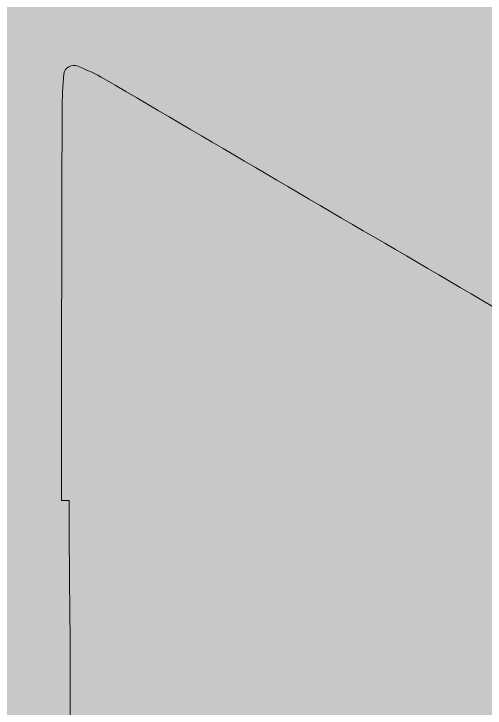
# Model space of a CAD drawing. Header units: centimetres. Extents: x 0.2 to 13.8, y -19.7 to -0.3.
# Drawn here: x 1.1759 to 1.4557, y -11.8874 to -11.4748 of the extents above; entities that cross this region are included whole.
import ezdxf

# ---------------------------------------------------------------- set-up
doc = ezdxf.new("R2010")
doc.units = ezdxf.units.CM
doc.header["$MEASUREMENT"] = 0
doc.layers.add('Layer 1', color=7, linetype='Continuous')

# ---------------------------------------------------------------- blocks, each defined once
blk = doc.blocks.new('block 3')
at = {"layer": 'Layer 1', "true_color": 0xe5c49d}
h = blk.add_hatch(color=31, dxfattribs=at)
h.dxf.hatch_style = 2
h.paths.add_polyline_path([(13.7855, -19.72249), (0.1845, -19.72249), (0.1845, -0.29253), (13.7855, -0.29253)])
blk = doc.blocks.new('block 4')
at = {"layer": 'Layer 1', "lineweight": 0}
for points, knots in [([(12.86103, -0.66961), (12.86103, -0.66961), (1.10897, -0.66961), (1.10897, -0.66961), (0.80703, -0.66961), (0.56164, -0.915), (0.56164, -1.21694), (0.56164, -1.21694), (0.56164, -18.79808), (0.56164, -18.79808), (0.56164, -19.10002), (0.80703, -19.34541), (1.10897, -19.34541), (1.10897, -19.34541), (12.86103, -19.34541), (12.86103, -19.34541), (13.16297, -19.34541), (13.40836, -19.10002), (13.40836, -18.79808), (13.40836, -18.79808), (13.40836, -1.21694), (13.40836, -1.21694), (13.40836, -0.915), (13.16297, -0.66961), (12.86103, -0.66961)], [0, 0, 0, 0, 1, 1, 1, 2, 2, 2, 3, 3, 3, 4, 4, 4, 5, 5, 5, 6, 6, 6, 7, 7, 7, 8, 8, 8, 8]), ([(1.36293, -11.24955), (1.50208, -11.17106), (1.64088, -11.09223), (1.77934, -11.01272), (1.79887, -11.00141), (1.82013, -11.00073), (1.84103, -10.99696), (1.89278, -10.98839), (1.94487, -10.98565), (1.99731, -10.98805), (2.09602, -10.99285), (2.18341, -11.02506), (2.25676, -11.09292), (2.30439, -11.13679), (2.34449, -11.18614), (2.37843, -11.24166), (2.38631, -11.25537), (2.38802, -11.26634), (2.37945, -11.28073), (2.3349, -11.35408), (2.28109, -11.41782), (2.21083, -11.46786), (2.15702, -11.50625), (2.0967, -11.52647), (2.03124, -11.53264), (2.0076, -11.5347), (1.98395, -11.53846), (1.9603, -11.53778), (1.92465, -11.53641), (1.88901, -11.53127), (1.85337, -11.52921), (1.8119, -11.52647), (1.77626, -11.51002), (1.74061, -11.48945), (1.621, -11.42022), (1.5007, -11.35271), (1.38075, -11.28451), (1.36944, -11.27833), (1.35813, -11.27114), (1.34716, -11.26497), (1.35025, -11.25537), (1.3571, -11.25332), (1.36293, -11.24955)], [0, 0, 0, 0, 1, 1, 1, 2, 2, 2, 3, 3, 3, 4, 4, 4, 5, 5, 5, 6, 6, 6, 7, 7, 7, 8, 8, 8, 9, 9, 9, 10, 10, 10, 11, 11, 11, 12, 12, 12, 13, 13, 13, 14, 14, 14, 14]), ([(1.20801, -11.95351), (1.21076, -11.89044), (1.2087, -11.82738), (1.2087, -11.76398), (1.2087, -11.76398), (1.20425, -11.76398), (1.20425, -11.76398), (1.20425, -11.68686), (1.20425, -11.60907), (1.20459, -11.53161), (1.20459, -11.52476), (1.20493, -11.51756), (1.20562, -11.51036), (1.2063, -11.50659), (1.21007, -11.50453), (1.21384, -11.5059), (1.21898, -11.50796), (1.22446, -11.51036), (1.22961, -11.51344), (1.36636, -11.59364), (1.50276, -11.67384), (1.63951, -11.75369), (1.64773, -11.75849), (1.65562, -11.76398), (1.66178, -11.77117), (1.70702, -11.8267), (1.74918, -11.88462), (1.77934, -11.95008), (1.82047, -12.03747), (1.82869, -12.12761), (1.80573, -12.22152), (1.79099, -12.28115), (1.76769, -12.33701), (1.73855, -12.39048), (1.73204, -12.40213), (1.72313, -12.40693), (1.71011, -12.40693), (1.61689, -12.40625), (1.52778, -12.38911), (1.44416, -12.34661), (1.40029, -12.32433), (1.36361, -12.29212), (1.33209, -12.25373), (1.29301, -12.20541), (1.26285, -12.1516), (1.23715, -12.0947), (1.21693, -12.04947), (1.20562, -12.00389), (1.20801, -11.95351)], [0, 0, 0, 0, 1, 1, 1, 2, 2, 2, 3, 3, 3, 4, 4, 4, 5, 5, 5, 6, 6, 6, 7, 7, 7, 8, 8, 8, 9, 9, 9, 10, 10, 10, 11, 11, 11, 12, 12, 12, 13, 13, 13, 14, 14, 14, 15, 15, 15, 16, 16, 16, 16])]:
    blk.add_open_spline(points, degree=3, knots=knots, dxfattribs=at)
blk = doc.blocks.new('block 2')
at = {"layer": 'Layer 1'}
for name in ['block 3', 'block 4']:
    blk.add_blockref(name, (0, 0), dxfattribs=at)

msp = doc.modelspace()

# ---------------------------------------------------------------- block references
at = {"layer": 'Layer 1'}
msp.add_blockref('block 2', (0, 0), dxfattribs=at)

doc.saveas('drawing.dxf')
